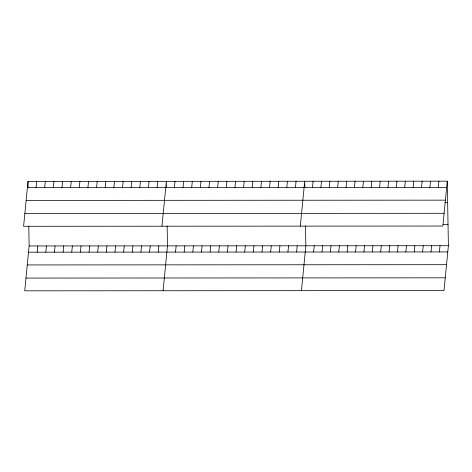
<?xml version="1.0" encoding="UTF-8"?>
<svg xmlns="http://www.w3.org/2000/svg" width="472" height="472" viewBox="0 0 472 472"><rect width="100%" height="100%" fill="white"/><g stroke="black" fill="none" stroke-linecap="round" stroke-linejoin="round"><path stroke-width="0.71" d="M28.001 181.425L23.6 226.294L442.872 226.041L447.273 181.171L28.001 181.425L28.113 187.815M28.78 226.082L29.128 245.959L24.727 290.829L443.999 290.575L448.4 245.705L447.273 181.171M36.037 187.649L36.645 181.419M37.164 252.184L37.778 245.953M44.687 187.644L45.294 181.413M45.813 252.178L46.427 245.947M53.33 187.638L53.944 181.413M54.463 252.172L55.071 245.941M61.979 187.638L62.587 181.407M63.106 252.166L63.72 245.936M70.629 187.632L71.237 181.401M71.756 252.16L72.369 245.93M79.272 187.626L79.886 181.395M80.405 252.154L81.013 245.924M87.922 187.62L88.529 181.39M89.049 252.148L89.662 245.918M96.571 187.614L97.179 181.384M97.698 252.142L98.312 245.918M105.215 187.608L105.828 181.378M106.347 252.142L106.955 245.912M113.864 187.602L114.472 181.372M114.991 252.137L115.605 245.906M122.513 187.596L123.121 181.366M123.64 252.131L124.254 245.9M131.157 187.59L131.771 181.366M132.29 252.125L132.897 245.894M139.806 187.59L140.414 181.36M140.933 252.119L141.547 245.888M148.456 187.585L149.064 181.354M149.583 252.113L150.196 245.882M157.099 187.579L157.713 181.348M158.232 252.107L158.84 245.877M161.961 226.212L166.356 181.342L166.468 187.732M163.088 290.746L167.489 245.871L167.141 225.999M174.398 187.567L175.006 181.337M175.525 252.095L176.139 245.871M183.042 187.561L183.655 181.331M184.174 252.095L184.782 245.865M191.691 187.555L192.299 181.325M192.818 252.089L193.431 245.859M200.34 187.549L200.948 181.319M201.467 252.083L202.081 245.853M208.984 187.543L209.597 181.319M210.117 252.077L210.724 245.847M217.633 187.543L218.241 181.313M218.76 252.072L219.374 245.841M226.283 187.537L226.89 181.307M227.41 252.066L228.023 245.835M234.926 187.531L235.54 181.301M236.059 252.06L236.667 245.829M243.576 187.526L244.183 181.295M244.702 252.054L245.316 245.823M252.225 187.52L252.833 181.289M253.352 252.048L253.965 245.823M260.868 187.514L261.482 181.283M262.001 252.048L262.609 245.818M269.518 187.508L270.126 181.278M270.645 252.042L271.258 245.812M278.167 187.502L278.775 181.272M279.294 252.036L279.908 245.806M286.811 187.496L287.424 181.272M287.944 252.03L288.551 245.8M295.46 187.496L296.068 181.266M296.587 252.024L297.201 245.794M300.316 226.129L304.717 181.26L304.829 187.649M301.449 290.658L305.85 245.788L305.502 225.911M312.493 187.484L313.101 181.254M313.62 252.013L314.234 245.782M320.877 187.478L321.491 181.248M322.01 252.007L322.618 245.782M329.261 187.472L329.875 181.242M330.394 252.007L331.002 245.776M337.651 187.467L338.259 181.236M338.778 252.001L339.392 245.77M346.035 187.461L346.643 181.23M347.162 251.995L347.776 245.764M354.419 187.461L355.032 181.23M355.552 251.989L356.159 245.759M362.803 187.455L363.416 181.224M363.936 251.983L364.543 245.753M371.193 187.449L371.8 181.218M372.319 251.977L372.933 245.747M379.577 187.443L380.184 181.213M380.703 251.971L381.317 245.741M387.96 187.437L388.574 181.207M389.093 251.971L389.701 245.741M396.344 187.431L396.958 181.201M397.477 251.965L398.085 245.735M404.734 187.425L405.342 181.195M405.861 251.959L406.475 245.729M413.118 187.419L413.726 181.195M414.245 251.954L414.858 245.723M421.502 187.419L422.115 181.189M422.635 251.948L423.242 245.717M429.886 187.413L430.499 181.183M431.019 251.942L431.626 245.711M438.276 187.408L438.883 181.177M439.402 251.936L440.016 245.705M27.388 187.655L446.659 187.402M26.137 200.405L445.409 200.152M444.848 202.47L447.645 202.464M24.851 213.545L444.123 213.291M443.137 224.412L448.028 224.406M29.128 245.959L448.4 245.705M28.521 252.19L447.786 251.93M27.27 264.94L446.541 264.686M25.978 278.079L445.249 277.825"/></g></svg>
